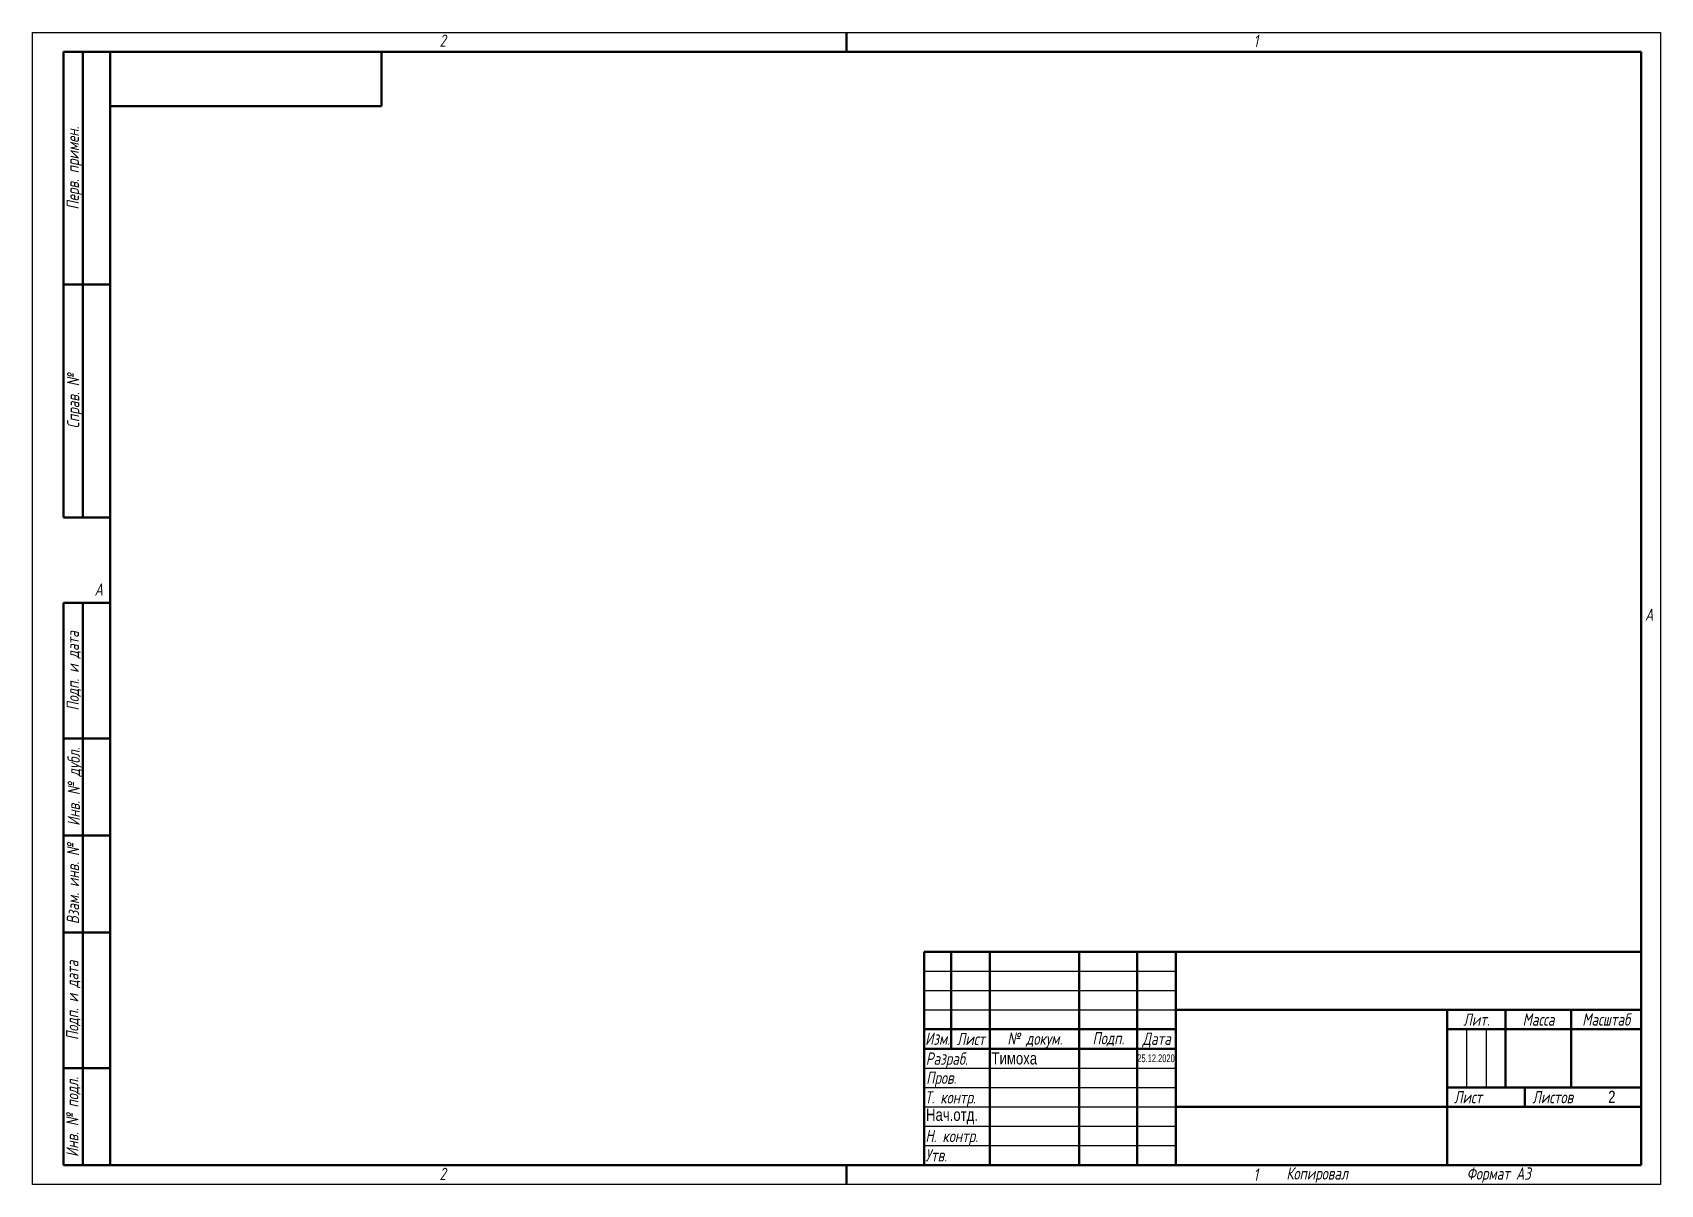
# Model space of a CAD drawing. Header units: millimetres. Extents: x 0 to 420, y 0 to 297.
import ezdxf
from ezdxf.enums import TextEntityAlignment as Align

# ---------------------------------------------------------------- set-up
doc = ezdxf.new("R2018")
doc.units = ezdxf.units.MM
for name, color, linetype, lineweight in [('Заголовок (ГОСТ)', 7, 'Continuous', 50), ('Кромка (ГОСТ)', 7, 'Continuous', 50), ('Обозначение (ГОСТ)', 7, 'Continuous', 25), ('Эскизная геометрия (ГОСТ)', 7, 'Continuous', 50)]:
    doc.layers.add(name, color=color, linetype=linetype, lineweight=lineweight)
doc.styles.add('Альтернативный текст (ГОСТ)', font='', dxfattribs={"width": 0.8})
doc.styles.add('Стиль текста110', font='GOST Common Italic.ttf', dxfattribs={"width": 0.8})
doc.styles.add('Стиль текста112', font='GOST Common Italic.ttf', dxfattribs={"width": 0.8})
doc.styles.add('Стиль текста120', font='GOST Common Italic.ttf', dxfattribs={"width": 0.9})
doc.styles.add('Стиль текста137', font='GOST Common Italic.ttf', dxfattribs={"width": 0.7})
doc.styles.add('Стиль текста139', font='GOST Common Italic.ttf', dxfattribs={"width": 0.7})
doc.styles.add('Стиль текста70', font='GOST Common Italic.ttf')
doc.styles.add('Стиль текста81', font='GOST Common Italic.ttf', dxfattribs={"width": 0.8})
doc.styles.add('Стиль текста87', font='GOST Common Italic.ttf')
doc.styles.get('Альтернативный текст (ГОСТ)').set_extended_font_data('Arial', italic=True)

# ---------------------------------------------------------------- blocks, each defined once
blk = doc.blocks.new('Рамки ГОСТ - Рамка')
at = {"layer": 'Кромка (ГОСТ)', "lineweight": 25}
for p, q in [((0, 0), (0, 297)), ((0, 297), (420, 297)), ((420, 297), (420, 0)), ((420, 0), (0, 0))]:
    blk.add_line(p, q, dxfattribs=at)
at = {"layer": 'Кромка (ГОСТ)'}
for p, q in [((210, 292), (210, 297)), ((415, 292), (20, 292)), ((20, 292), (20, 5)), ((415, 5), (415, 292)), ((20, 5), (415, 5)), ((210, 5), (210, 0))]:
    blk.add_line(p, q, dxfattribs=at)
at = {"layer": 'Кромка (ГОСТ)', "char_height": 3.17, "attachment_point": 1, "style": 'Альтернативный текст (ГОСТ)'}
for s, insert, width in [('\\fGOST Common|b0|i1;\\H3.1700;2', (105, 296.5), 5.2328), ('\\fGOST Common|b0|i1;\\H3.1700;1', (315.02, 296.44), 5.2327), ('\\fGOST Common|b0|i1;\\H3.1700;A', (16, 155), 5.1335), ('\\fGOST Common|b0|i1;\\H3.1700;A', (416, 148.5), 5.0704), ('\\fGOST Common|b0|i1;\\H3.1700;2', (104.99, 4.3), 5.2328), ('\\fGOST Common|b0|i1;\\H3.1700;Формат А3', (370, 4.39), 25.2103), ('\\fGOST Common|b0|i1;\\H3.1700;1', (315, 4.14), 6.6287)]:
    blk.add_mtext(s, dxfattribs=dict(at, insert=insert, width=width))
blk = doc.blocks.new('Основные надписи ГОСТ - Форма 1')
at = {"layer": 'Заголовок (ГОСТ)'}
for p, q in [((0, 55), (185, 55)), ((0, 0), (0, 55)), ((0, 0), (0, 55)), ((7, 55), (7, 30)), ((17, 55), (17, 0)), ((40, 55), (40, 0)), ((55, 55), (55, 0)), ((65, 55), (65, 0)), ((185, 0), (185, 55)), ((65, 40), (185, 40)), ((135, 40), (135, 0)), ((150, 40), (150, 20)), ((167, 40), (167, 20)), ((0, 35), (65, 35)), ((135, 35), (185, 35)), ((0, 30), (65, 30)), ((135, 20), (185, 20)), ((155, 20), (155, 15)), ((65, 15), (185, 15)), ((185, 0), (0, 0))]:
    blk.add_line(p, q, dxfattribs=at)
at = {"layer": 'Заголовок (ГОСТ)', "linetype": 'Continuous', "lineweight": 25}
for p, q in [((0, 50), (65, 50)), ((0, 45), (65, 45)), ((0, 40), (65, 40)), ((140, 35), (140, 20)), ((145, 35), (145, 20)), ((0, 25), (65, 25)), ((0, 20), (65, 20)), ((0, 15), (65, 15)), ((0, 10), (65, 10)), ((0, 5), (65, 5))]:
    blk.add_line(p, q, dxfattribs=at)
at = {"layer": 'Заголовок (ГОСТ)', "char_height": 3.17, "style": 'Альтернативный текст (ГОСТ)'}
for s, insert, width, attachment_point in [('\\fGOST Common|b0|i1;\\H3.1700;Лит.', (142.52, 37.49), 14.9766, 5), ('\\fGOST Common|b0|i1;\\H3.1700;Масса', (158.55, 37.51), 16.9878, 5), ('\\fGOST Common|b0|i1;\\H3.1700;Масштаб', (176.02, 37.53), 17.8316, 5), ('\\fGOST Common|b0|i1;\\H3.1700;Изм.', (3.5, 32.56), 6.9635, 5), ('\\fGOST Common|b0|i1;\\H3.1700;Лист', (12.1, 32.5), 10.0029, 5), ('\\A0;\\fGOST Common|b0|i1;\\H3.1700;№ докум.', (28.58, 32.16), 22.9069, 5), ('\\fGOST Common|b0|i1;\\H3.1700;Подп.', (47.56, 32.45), 14.879, 5), ('\\fGOST Common|b0|i1;\\H3.1700;Дата', (60.02, 32.24), 9.9614, 5), ('\\fGOST Common|b0|i1;\\H3.1700;Разраб.', (0.47, 27), 16.9971, 4), ('\\fGOST Common|b0|i1;\\H3.1700;Пров.', (0.56, 22.08), 17.0192, 4), ('\\A0;\\fGOST Common|b0|i1;\\H3.1700;Т. контр.', (0.23, 17.01), 16.9554, 4), ('\\fGOST Common|b0|i1;\\H3.1700;Лист', (140.37, 17.5), 10.5071, 5), ('\\A1;', (150.6, 17.54), 8.8313, 5), ('\\fGOST Common|b0|i1;\\H3.1700;Листов', (162.21, 17.5), 14.3668, 5), ('\\fGOST Common|b0|i1;\\H3.1700;Н. контр.', (0.36, 7.05), 16.9999, 4), ('\\fGOST Common|b0|i1;\\H3.1700;Утв.', (0.34, 2.52), 17.0083, 4), ('\\fGOST Common|b0|i1;\\H3.1700;Копировал', (93.48, -0.59), 19.7871, 1)]:
    blk.add_mtext(s, dxfattribs=dict(at, insert=insert, width=width, attachment_point=attachment_point))
at = {"layer": 'Заголовок (ГОСТ)'}
for tag, height, style, width, p in [('Изм1', 2.89, 'Стиль текста137', 0.7, (3.51, 52.52)), ('Лист1', 2.89, 'Стиль текста137', 0.7, (12.03, 52.52)), ('Докум1', 2.89, 'Стиль текста137', 0.7, (28.54, 52.48)), ('Изм2', 2.89, 'Стиль текста137', 0.7, (3.5, 47.52)), ('Лист2', 2.89, 'Стиль текста137', 0.7, (12.01, 47.5)), ('Докум2', 2.89, 'Стиль текста137', 0.7, (28.53, 47.5)), ('Изм3', 2.89, 'Стиль текста137', 0.7, (3.5, 42.5)), ('Лист3', 2.89, 'Стиль текста137', 0.7, (12.01, 42.51)), ('Докум3', 2.89, 'Стиль текста137', 0.7, (28.51, 42.48)), ('Изм4', 2.89, 'Стиль текста137', 0.7, (3.51, 37.5)), ('Лист4', 2.89, 'Стиль текста137', 0.7, (12, 37.53)), ('Докум4', 2.89, 'Стиль текста137', 0.7, (28.51, 37.52)), ('НАИМЕНОВАНИЕ', 5, 'Стиль текста110', 0.8, (100.03, 29.98)), ('Литера', 3.5, 'Стиль текста81', 0.8, (137.52, 27.25)), ('Литера2', 3.5, 'Стиль текста81', 0.8, (142.51, 27.22)), ('Литера3', 3.5, 'Стиль текста81', 0.8, (147.52, 27.21)), ('Масса', 3.5, 'Стиль текста81', 0.8, (158.47, 27.53)), ('Масштаб', 3.5, 'Стиль текста81', 0.8, (176, 27.6)), ('Тип_документа', 3.17, 'Стиль текста112', 0.8, (100.08, 17.56)), ('Листов', 3.17, 'Стиль текста112', 0.8, (177.46, 17.58)), ('Материал_Класс', 3.5, 'Стиль текста120', 0.9, (99.98, 7.54))]:
    blk.add_attdef(tag, text='', height=height, dxfattribs=dict(at, style=style, width=width)).set_placement(p, align=Align.MIDDLE_CENTER)
for tag, height, style, width, p in [('Подп1', 2.89, 'Стиль текста137', 0.7, (40.01, 52.51)), ('Дата1', 2, 'Стиль текста139', 0.7, (55.01, 52.51)), ('Подп2', 2.89, 'Стиль текста137', 0.7, (40.01, 47.5)), ('Дата2', 2, 'Стиль текста139', 0.7, (55.01, 47.49)), ('Подп3', 2.89, 'Стиль текста137', 0.7, (40.01, 42.51)), ('Дата3', 2, 'Стиль текста139', 0.7, (55.02, 42.52)), ('Подп4', 2.89, 'Стиль текста137', 0.7, (40.01, 37.51)), ('Дата4', 2, 'Стиль текста139', 0.7, (55.02, 37.51)), ('АВТОР', 3.17, 'Стиль текста112', 0.8, (17.41, 27.49)), ('Разработал_Подп.', 2.89, 'Стиль текста137', 0.7, (40.05, 27.51)), ('ДАТА_СОЗДАНИЯ', 2, 'Стиль текста139', 0.7, (55.01, 27.51)), ('ПРОВЕРИЛ', 3.17, 'Стиль текста112', 0.8, (17.41, 22.53)), ('Проверил_Подп.', 2.89, 'Стиль текста137', 0.7, (40.05, 22.52)), ('ДАТА_ПРОВЕРКИ', 2, 'Стиль текста139', 0.7, (55.02, 22.51)), ('ТЕХНОЛОГ', 3.17, 'Стиль текста112', 0.8, (17.33, 17.54)), ('Технолог_Подп.', 2.89, 'Стиль текста137', 0.7, (40.05, 17.51)), ('Технолог_Дата', 2, 'Стиль текста139', 0.7, (55.01, 17.5)), ('Должность_руководителя', 3.17, 'Стиль текста112', 0.8, (0.52, 12.51)), ('НАЧ._ОТДЕЛА', 3.17, 'Стиль текста112', 0.8, (17.46, 12.45)), ('Руководитель_Подп.', 2.89, 'Стиль текста137', 0.7, (40.01, 12.5)), ('Руководитель_Дата', 2, 'Стиль текста139', 0.7, (55.01, 12.51)), ('НОРМОКОНТРОЛЬ', 3.17, 'Стиль текста112', 0.8, (17.37, 7.48)), ('Нормоконтроль_Подп.', 2.89, 'Стиль текста137', 0.7, (40.05, 7.52)), ('ДАТА_НОРМОКОНТРОЛЯ', 2, 'Стиль текста139', 0.7, (55.02, 7.51)), ('УТВЕРДИЛ', 3.17, 'Стиль текста112', 0.8, (17.4, 2.51)), ('Утвердил_Подп.', 2.89, 'Стиль текста137', 0.7, (40.05, 2.51)), ('ДАТА_УТВЕРЖДЕНИЯ', 2, 'Стиль текста139', 0.7, (55.01, 2.5))]:
    blk.add_attdef(tag, text='', height=height, dxfattribs=dict(at, style=style, width=width)).set_placement(p, align=Align.MIDDLE_LEFT)
for tag, height, style, p in [('ОБОЗНАЧЕНИЕ', 5, 'Стиль текста87', (125.33, 47.56)), ('ОРГАНИЗАЦИЯ', 3.5, 'Стиль текста70', (160.02, 7.6))]:
    blk.add_attdef(tag, text='', height=height, dxfattribs=dict(at, style=style)).set_placement(p, align=Align.MIDDLE_CENTER)
at = {"layer": 'Заголовок (ГОСТ)', "style": 'Стиль текста120', "width": 0.9}
for tag, p in [('Материал_Наим.', (133.71, 9.75)), ('Материал_ГОСТ', (134.04, 4.06))]:
    blk.add_attdef(tag, text='', height=3.5, dxfattribs=at).set_placement(p, align=Align.MIDDLE_RIGHT)
blk = doc.blocks.new('ГОСТ - Доп. графы 1')
at = {"layer": 'Эскизная геометрия (ГОСТ)'}
for p, q in [((-12, 0), (-12, 145)), ((-12, 145), (0, 145)), ((-7, 145), (-7, 0)), ((-12, 110), (-7, 110)), ((-7, 110), (0, 110)), ((-12, 85), (-7, 85)), ((-7, 85), (0, 85)), ((-12, 60), (-7, 60)), ((-7, 60), (0, 60)), ((-12, 25), (-7, 25)), ((-7, 25), (0, 25)), ((0, 0), (-12, 0))]:
    blk.add_line(p, q, dxfattribs=at)
at = {"layer": 'Обозначение (ГОСТ)', "char_height": 3.17, "attachment_point": 5, "rotation": 90, "style": 'Альтернативный текст (ГОСТ)'}
for s, insert, width in [('\\fGOST Common|b0|i1;\\H3.1700;Подп. и дата', (-9.37, 127.41), 34.7679), ('\\fGOST Common|b0|i1;\\H3.1700;Инв. № дубл.', (-8.95, 97.55), 24.8438), ('\\fGOST Common|b0|i1;\\H3.1700;Взам. инв. №', (-9.58, 72.53), 24.8669), ('\\fGOST Common|b0|i1;\\H3.1700;Подп. и дата', (-9.5, 42.47), 35.1486), ('\\fGOST Common|b0|i1;\\H3.1700;Инв. № подл.', (-9.5, 12.41), 24.9618)]:
    blk.add_mtext(s, dxfattribs=dict(at, insert=insert, width=width))
at = {"layer": 'Обозначение (ГОСТ)', "style": 'Стиль текста112', "width": 0.8}
for tag, p in [('Подп._и_дата_2', (-3.53, 127.51)), ('Инв._номер_дубликата', (-3.41, 97.47)), ('Взамен_инв._номера', (-3.46, 72.53)), ('Подп._и_дата_1', (-3.42, 42.35)), ('ИНВЕНТАРНЫЙ_НОМЕР', (-3.33, 12.68))]:
    blk.add_attdef(tag, text='', height=3.17, rotation=90, dxfattribs=at).set_placement(p, align=Align.MIDDLE_CENTER)
blk = doc.blocks.new('ГОСТ - Доп. графы 2')
at = {"layer": 'Эскизная геометрия (ГОСТ)'}
for p, q in [((-12, 0), (-12, 120)), ((-12, 120), (0, 120)), ((-7, 0), (-7, 120)), ((-12, 60), (0, 60)), ((0, 0), (-12, 0))]:
    blk.add_line(p, q, dxfattribs=at)
at = {"layer": 'Обозначение (ГОСТ)', "char_height": 3.17, "attachment_point": 5, "rotation": 90, "style": 'Альтернативный текст (ГОСТ)'}
for s, insert, width in [('\\fGOST Common|b0|i1;\\H3.1700;Перв. примен.', (-9.19, 90.05), 60.0143), ('\\fGOST Common|b0|i1;\\H3.1700;Справ. №', (-9.1, 30), 59.9357)]:
    blk.add_mtext(s, dxfattribs=dict(at, insert=insert, width=width))
at = {"layer": 'Обозначение (ГОСТ)', "style": 'Стиль текста112', "width": 0.8}
for tag, p in [('Первичная_применяемость', (-3.65, 90.03)), ('Справочный_номер', (-3.55, 30.02))]:
    blk.add_attdef(tag, text='', height=3.17, rotation=90, dxfattribs=at).set_placement(p, align=Align.MIDDLE_CENTER)
blk = doc.blocks.new('ГОСТ - Доп. графы 3')
at = {"layer": 'Эскизная геометрия (ГОСТ)'}
for p, q in [((0, 0), (70, 0)), ((70, 0), (70, -14)), ((70, -14), (0, -14))]:
    blk.add_line(p, q, dxfattribs=at)
at = {"layer": 'Обозначение (ГОСТ)', "style": 'Стиль текста110', "width": 0.8}
blk.add_attdef('ОБОЗНАЧЕНИЕ', text='', height=5, rotation=180, dxfattribs=at).set_placement((34.94, -6.97), align=Align.MIDDLE_CENTER)

msp = doc.modelspace()

# ---------------------------------------------------------------- block references
msp.add_blockref('Рамки ГОСТ - Рамка', (0, 0))
ref = msp.add_blockref('ГОСТ - Доп. графы 2', (20, 172))
lines = msp.add_mtext('\\W0.8000;', dxfattribs={"layer": 'Обозначение (ГОСТ)', "insert": (16.45, 202.02), "char_height": 3.17, "width": 59.8063, "attachment_point": 5, "rotation": 90, "style": 'Стиль текста112'})
ref.add_attrib('Справочный_номер', '', (16.45, 202.02)).embed_mtext(lines)
lines = msp.add_mtext('\\W0.8000;', dxfattribs={"layer": 'Обозначение (ГОСТ)', "insert": (16.35, 262.03), "char_height": 3.17, "width": 59.8045, "attachment_point": 5, "rotation": 90, "style": 'Стиль текста112'})
ref.add_attrib('Первичная_применяемость', '', (16.35, 262.03)).embed_mtext(lines)
ref = msp.add_blockref('ГОСТ - Доп. графы 3', (20, 292))
lines = msp.add_mtext('\\W0.8000;', dxfattribs={"layer": 'Обозначение (ГОСТ)', "insert": (54.94, 285.03), "char_height": 5, "width": 70.1248, "attachment_point": 5, "rotation": 180, "style": 'Стиль текста110'})
ref.add_attrib('ОБОЗНАЧЕНИЕ', '', (54.94, 285.03)).embed_mtext(lines)
ref = msp.add_blockref('ГОСТ - Доп. графы 1', (20, 5))
lines = msp.add_mtext('\\W0.8000;', dxfattribs={"layer": 'Обозначение (ГОСТ)', "insert": (16.67, 17.68), "char_height": 3.17, "width": 24.8909, "attachment_point": 5, "rotation": 90, "style": 'Стиль текста112'})
ref.add_attrib('ИНВЕНТАРНЫЙ_НОМЕР', '', (16.67, 17.68)).embed_mtext(lines)
lines = msp.add_mtext('\\W0.8000;', dxfattribs={"layer": 'Обозначение (ГОСТ)', "insert": (16.58, 47.35), "char_height": 3.17, "width": 35.1045, "attachment_point": 5, "rotation": 90, "style": 'Стиль текста112'})
ref.add_attrib('Подп._и_дата_1', '', (16.58, 47.35)).embed_mtext(lines)
lines = msp.add_mtext('\\W0.8000;', dxfattribs={"layer": 'Обозначение (ГОСТ)', "insert": (16.54, 77.53), "char_height": 3.17, "width": 24.8003, "attachment_point": 5, "rotation": 90, "style": 'Стиль текста112'})
ref.add_attrib('Взамен_инв._номера', '', (16.54, 77.53)).embed_mtext(lines)
lines = msp.add_mtext('\\W0.8000;', dxfattribs={"layer": 'Обозначение (ГОСТ)', "insert": (16.59, 102.47), "char_height": 3.17, "width": 24.8543, "attachment_point": 5, "rotation": 90, "style": 'Стиль текста112'})
ref.add_attrib('Инв._номер_дубликата', '', (16.59, 102.47)).embed_mtext(lines)
lines = msp.add_mtext('\\W0.8000;', dxfattribs={"layer": 'Обозначение (ГОСТ)', "insert": (16.47, 132.51), "char_height": 3.17, "width": 35.1045, "attachment_point": 5, "rotation": 90, "style": 'Стиль текста112'})
ref.add_attrib('Подп._и_дата_2', '', (16.47, 132.51)).embed_mtext(lines)
ref = msp.add_blockref('Основные надписи ГОСТ - Форма 1', (230, 5))
lines = msp.add_mtext('\\W0.8000;Нач.отд.', dxfattribs={"layer": 'Заголовок (ГОСТ)', "insert": (230.52, 17.51), "char_height": 3.17, "width": 16.476, "attachment_point": 4, "style": 'Стиль текста112'})
ref.add_attrib('Должность_руководителя', '', (230.52, 17.51)).embed_mtext(lines)
lines = msp.add_mtext('\\W0.8000;Тимоха', dxfattribs={"layer": 'Заголовок (ГОСТ)', "insert": (247.41, 32.49), "char_height": 3.17, "width": 22.5926, "attachment_point": 4, "style": 'Стиль текста112'})
ref.add_attrib('АВТОР', '', (247.41, 32.49)).embed_mtext(lines)
lines = msp.add_mtext('\\W0.8000;', dxfattribs={"layer": 'Заголовок (ГОСТ)', "insert": (247.41, 27.53), "char_height": 3.17, "width": 22.5517, "attachment_point": 4, "style": 'Стиль текста112'})
ref.add_attrib('ПРОВЕРИЛ', '', (247.41, 27.53)).embed_mtext(lines)
lines = msp.add_mtext('\\W0.8000;', dxfattribs={"layer": 'Заголовок (ГОСТ)', "insert": (247.33, 22.54), "char_height": 3.17, "width": 22.671, "attachment_point": 4, "style": 'Стиль текста112'})
ref.add_attrib('ТЕХНОЛОГ', '', (247.33, 22.54)).embed_mtext(lines)
lines = msp.add_mtext('\\W0.8000;', dxfattribs={"layer": 'Заголовок (ГОСТ)', "insert": (247.46, 17.45), "char_height": 3.17, "width": 22.555, "attachment_point": 4, "style": 'Стиль текста112'})
ref.add_attrib('НАЧ._ОТДЕЛА', '', (247.46, 17.45)).embed_mtext(lines)
lines = msp.add_mtext('\\W0.8000;', dxfattribs={"layer": 'Заголовок (ГОСТ)', "insert": (247.37, 12.48), "char_height": 3.17, "width": 22.669, "attachment_point": 4, "style": 'Стиль текста112'})
ref.add_attrib('НОРМОКОНТРОЛЬ', '', (247.37, 12.48)).embed_mtext(lines)
lines = msp.add_mtext('\\W0.8000;', dxfattribs={"layer": 'Заголовок (ГОСТ)', "insert": (247.4, 7.51), "char_height": 3.17, "width": 22.613, "attachment_point": 4, "style": 'Стиль текста112'})
ref.add_attrib('УТВЕРДИЛ', '', (247.4, 7.51)).embed_mtext(lines)
lines = msp.add_mtext('\\W0.8000;', dxfattribs={"layer": 'Заголовок (ГОСТ)', "insert": (330.03, 34.98), "char_height": 5, "width": 69.6093, "attachment_point": 5, "style": 'Стиль текста110'})
ref.add_attrib('НАИМЕНОВАНИЕ', '', (330.03, 34.98)).embed_mtext(lines)
lines = msp.add_mtext('\\W0.8000;', dxfattribs={"layer": 'Заголовок (ГОСТ)', "insert": (330.08, 22.56), "char_height": 3.17, "width": 69.7033, "attachment_point": 5, "style": 'Стиль текста112'})
ref.add_attrib('Тип_документа', '', (330.08, 22.56)).embed_mtext(lines)
lines = msp.add_mtext('\\W0.9000;', dxfattribs={"layer": 'Заголовок (ГОСТ)', "insert": (329.98, 12.54), "char_height": 3.5, "width": 67.2576, "attachment_point": 5, "style": 'Стиль текста120'})
ref.add_attrib('Материал_Класс', '', (329.98, 12.54)).embed_mtext(lines)
lines = msp.add_mtext('\\W0.9000;', dxfattribs={"layer": 'Заголовок (ГОСТ)', "insert": (363.71, 14.75), "char_height": 3.5, "width": 66.9754, "attachment_point": 6, "style": 'Стиль текста120'})
ref.add_attrib('Материал_Наим.', '', (363.71, 14.75)).embed_mtext(lines)
lines = msp.add_mtext('\\W0.9000;', dxfattribs={"layer": 'Заголовок (ГОСТ)', "insert": (364.04, 9.06), "char_height": 3.5, "width": 66.7532, "attachment_point": 6, "style": 'Стиль текста120'})
ref.add_attrib('Материал_ГОСТ', '', (364.04, 9.06)).embed_mtext(lines)
lines = msp.add_mtext('\\W0.8000;', dxfattribs={"layer": 'Заголовок (ГОСТ)', "insert": (367.52, 32.25), "char_height": 3.5, "width": 5.0288, "attachment_point": 5, "style": 'Стиль текста81'})
ref.add_attrib('Литера', '', (367.52, 32.25)).embed_mtext(lines)
lines = msp.add_mtext('\\W0.8000;', dxfattribs={"layer": 'Заголовок (ГОСТ)', "insert": (372.51, 32.22), "char_height": 3.5, "width": 5.0288, "attachment_point": 5, "style": 'Стиль текста81'})
ref.add_attrib('Литера2', '', (372.51, 32.22)).embed_mtext(lines)
lines = msp.add_mtext('\\W0.8000;', dxfattribs={"layer": 'Заголовок (ГОСТ)', "insert": (377.52, 32.21), "char_height": 3.5, "width": 5.017, "attachment_point": 5, "style": 'Стиль текста81'})
ref.add_attrib('Литера3', '', (377.52, 32.21)).embed_mtext(lines)
lines = msp.add_mtext('\\W0.8000;', dxfattribs={"layer": 'Заголовок (ГОСТ)', "insert": (388.47, 32.53), "char_height": 3.5, "width": 17.0435, "attachment_point": 5, "style": 'Стиль текста81'})
ref.add_attrib('Масса', '', (388.47, 32.53)).embed_mtext(lines)
lines = msp.add_mtext('\\W0.8000;', dxfattribs={"layer": 'Заголовок (ГОСТ)', "insert": (406, 32.6), "char_height": 3.5, "width": 17.9476, "attachment_point": 5, "style": 'Стиль текста81'})
ref.add_attrib('Масштаб', '', (406, 32.6)).embed_mtext(lines)
lines = msp.add_mtext('\\W0.8000;2', dxfattribs={"layer": 'Заголовок (ГОСТ)', "insert": (407.46, 22.58), "char_height": 3.17, "width": 14.9653, "attachment_point": 5, "style": 'Стиль текста112'})
ref.add_attrib('Листов', '', (407.46, 22.58)).embed_mtext(lines)
lines = msp.add_mtext('\\W0.7000;', dxfattribs={"layer": 'Заголовок (ГОСТ)', "insert": (285.01, 57.51), "char_height": 2, "width": 9.9845, "attachment_point": 4, "style": 'Стиль текста139'})
ref.add_attrib('Дата1', '', (285.01, 57.51)).embed_mtext(lines)
lines = msp.add_mtext('\\W0.7000;', dxfattribs={"layer": 'Заголовок (ГОСТ)', "insert": (285.01, 52.49), "char_height": 2, "width": 9.9845, "attachment_point": 4, "style": 'Стиль текста139'})
ref.add_attrib('Дата2', '', (285.01, 52.49)).embed_mtext(lines)
lines = msp.add_mtext('\\W0.7000;', dxfattribs={"layer": 'Заголовок (ГОСТ)', "insert": (285.02, 47.52), "char_height": 2, "width": 9.9712, "attachment_point": 4, "style": 'Стиль текста139'})
ref.add_attrib('Дата3', '', (285.02, 47.52)).embed_mtext(lines)
lines = msp.add_mtext('\\W0.7000;', dxfattribs={"layer": 'Заголовок (ГОСТ)', "insert": (285.02, 42.51), "char_height": 2, "width": 9.9886, "attachment_point": 4, "style": 'Стиль текста139'})
ref.add_attrib('Дата4', '', (285.02, 42.51)).embed_mtext(lines)
lines = msp.add_mtext('\\W0.7000;25.12.2020', dxfattribs={"layer": 'Заголовок (ГОСТ)', "insert": (285.01, 32.51), "char_height": 2, "width": 9.9804, "attachment_point": 4, "style": 'Стиль текста139'})
ref.add_attrib('ДАТА_СОЗДАНИЯ', '', (285.01, 32.51)).embed_mtext(lines)
lines = msp.add_mtext('\\W0.7000;', dxfattribs={"layer": 'Заголовок (ГОСТ)', "insert": (285.02, 27.51), "char_height": 2, "width": 9.9577, "attachment_point": 4, "style": 'Стиль текста139'})
ref.add_attrib('ДАТА_ПРОВЕРКИ', '', (285.02, 27.51)).embed_mtext(lines)
lines = msp.add_mtext('\\W0.7000;', dxfattribs={"layer": 'Заголовок (ГОСТ)', "insert": (285.01, 22.5), "char_height": 2, "width": 9.9863, "attachment_point": 4, "style": 'Стиль текста139'})
ref.add_attrib('Технолог_Дата', '', (285.01, 22.5)).embed_mtext(lines)
lines = msp.add_mtext('\\W0.7000;', dxfattribs={"layer": 'Заголовок (ГОСТ)', "insert": (285.01, 17.51), "char_height": 2, "width": 9.9902, "attachment_point": 4, "style": 'Стиль текста139'})
ref.add_attrib('Руководитель_Дата', '', (285.01, 17.51)).embed_mtext(lines)
lines = msp.add_mtext('\\W0.7000;', dxfattribs={"layer": 'Заголовок (ГОСТ)', "insert": (285.02, 12.51), "char_height": 2, "width": 9.9825, "attachment_point": 4, "style": 'Стиль текста139'})
ref.add_attrib('ДАТА_НОРМОКОНТРОЛЯ', '', (285.02, 12.51)).embed_mtext(lines)
lines = msp.add_mtext('\\W0.7000;', dxfattribs={"layer": 'Заголовок (ГОСТ)', "insert": (285.01, 7.5), "char_height": 2, "width": 9.9968, "attachment_point": 4, "style": 'Стиль текста139'})
ref.add_attrib('ДАТА_УТВЕРЖДЕНИЯ', '', (285.01, 7.5)).embed_mtext(lines)
lines = msp.add_mtext('\\W0.7000;', dxfattribs={"layer": 'Заголовок (ГОСТ)', "insert": (270.01, 57.51), "char_height": 2.891, "width": 14.92, "attachment_point": 4, "style": 'Стиль текста137'})
ref.add_attrib('Подп1', '', (270.01, 57.51)).embed_mtext(lines)
lines = msp.add_mtext('\\W0.7000;', dxfattribs={"layer": 'Заголовок (ГОСТ)', "insert": (270.01, 52.5), "char_height": 2.891, "width": 14.9856, "attachment_point": 4, "style": 'Стиль текста137'})
ref.add_attrib('Подп2', '', (270.01, 52.5)).embed_mtext(lines)
lines = msp.add_mtext('\\W0.7000;', dxfattribs={"layer": 'Заголовок (ГОСТ)', "insert": (270.01, 47.51), "char_height": 2.891, "width": 14.9856, "attachment_point": 4, "style": 'Стиль текста137'})
ref.add_attrib('Подп3', '', (270.01, 47.51)).embed_mtext(lines)
lines = msp.add_mtext('\\W0.7000;', dxfattribs={"layer": 'Заголовок (ГОСТ)', "insert": (270.01, 42.51), "char_height": 2.891, "width": 14.9659, "attachment_point": 4, "style": 'Стиль текста137'})
ref.add_attrib('Подп4', '', (270.01, 42.51)).embed_mtext(lines)
lines = msp.add_mtext('\\W0.7000;', dxfattribs={"layer": 'Заголовок (ГОСТ)', "insert": (270.05, 32.51), "char_height": 2.891, "width": 14.9596, "attachment_point": 4, "style": 'Стиль текста137'})
ref.add_attrib('Разработал_Подп.', '', (270.05, 32.51)).embed_mtext(lines)
lines = msp.add_mtext('\\W0.7000;', dxfattribs={"layer": 'Заголовок (ГОСТ)', "insert": (270.05, 27.52), "char_height": 2.891, "width": 14.9397, "attachment_point": 4, "style": 'Стиль текста137'})
ref.add_attrib('Проверил_Подп.', '', (270.05, 27.52)).embed_mtext(lines)
lines = msp.add_mtext('\\W0.7000;', dxfattribs={"layer": 'Заголовок (ГОСТ)', "insert": (270.05, 22.51), "char_height": 2.891, "width": 14.9397, "attachment_point": 4, "style": 'Стиль текста137'})
ref.add_attrib('Технолог_Подп.', '', (270.05, 22.51)).embed_mtext(lines)
lines = msp.add_mtext('\\W0.7000;', dxfattribs={"layer": 'Заголовок (ГОСТ)', "insert": (270.01, 17.5), "char_height": 2.891, "width": 14.9795, "attachment_point": 4, "style": 'Стиль текста137'})
ref.add_attrib('Руководитель_Подп.', '', (270.01, 17.5)).embed_mtext(lines)
lines = msp.add_mtext('\\W0.7000;', dxfattribs={"layer": 'Заголовок (ГОСТ)', "insert": (270.05, 12.52), "char_height": 2.891, "width": 14.9397, "attachment_point": 4, "style": 'Стиль текста137'})
ref.add_attrib('Нормоконтроль_Подп.', '', (270.05, 12.52)).embed_mtext(lines)
lines = msp.add_mtext('\\W0.7000;', dxfattribs={"layer": 'Заголовок (ГОСТ)', "insert": (270.05, 7.51), "char_height": 2.891, "width": 14.9596, "attachment_point": 4, "style": 'Стиль текста137'})
ref.add_attrib('Утвердил_Подп.', '', (270.05, 7.51)).embed_mtext(lines)
lines = msp.add_mtext('\\W0.7000;', dxfattribs={"layer": 'Заголовок (ГОСТ)', "insert": (258.54, 57.48), "char_height": 2.891, "width": 22.947, "attachment_point": 5, "style": 'Стиль текста137'})
ref.add_attrib('Докум1', '', (258.54, 57.48)).embed_mtext(lines)
lines = msp.add_mtext('\\W0.7000;', dxfattribs={"layer": 'Заголовок (ГОСТ)', "insert": (258.53, 52.5), "char_height": 2.891, "width": 22.9782, "attachment_point": 5, "style": 'Стиль текста137'})
ref.add_attrib('Докум2', '', (258.53, 52.5)).embed_mtext(lines)
lines = msp.add_mtext('\\W0.7000;', dxfattribs={"layer": 'Заголовок (ГОСТ)', "insert": (258.51, 47.48), "char_height": 2.891, "width": 22.947, "attachment_point": 5, "style": 'Стиль текста137'})
ref.add_attrib('Докум3', '', (258.51, 47.48)).embed_mtext(lines)
lines = msp.add_mtext('\\W0.7000;', dxfattribs={"layer": 'Заголовок (ГОСТ)', "insert": (258.51, 42.52), "char_height": 2.891, "width": 22.9741, "attachment_point": 5, "style": 'Стиль текста137'})
ref.add_attrib('Докум4', '', (258.51, 42.52)).embed_mtext(lines)
lines = msp.add_mtext('\\W0.7000;', dxfattribs={"layer": 'Заголовок (ГОСТ)', "insert": (242.03, 57.52), "char_height": 2.891, "width": 9.9931, "attachment_point": 5, "style": 'Стиль текста137'})
ref.add_attrib('Лист1', '', (242.03, 57.52)).embed_mtext(lines)
lines = msp.add_mtext('\\W0.7000;', dxfattribs={"layer": 'Заголовок (ГОСТ)', "insert": (242.01, 52.5), "char_height": 2.891, "width": 9.9781, "attachment_point": 5, "style": 'Стиль текста137'})
ref.add_attrib('Лист2', '', (242.01, 52.5)).embed_mtext(lines)
lines = msp.add_mtext('\\W0.7000;', dxfattribs={"layer": 'Заголовок (ГОСТ)', "insert": (242.01, 47.51), "char_height": 2.891, "width": 9.9781, "attachment_point": 5, "style": 'Стиль текста137'})
ref.add_attrib('Лист3', '', (242.01, 47.51)).embed_mtext(lines)
lines = msp.add_mtext('\\W0.7000;', dxfattribs={"layer": 'Заголовок (ГОСТ)', "insert": (242, 42.53), "char_height": 2.891, "width": 9.9936, "attachment_point": 5, "style": 'Стиль текста137'})
ref.add_attrib('Лист4', '', (242, 42.53)).embed_mtext(lines)
lines = msp.add_mtext('\\W0.7000;', dxfattribs={"layer": 'Заголовок (ГОСТ)', "insert": (233.51, 57.52), "char_height": 2.891, "width": 7.004, "attachment_point": 5, "style": 'Стиль текста137'})
ref.add_attrib('Изм1', '', (233.51, 57.52)).embed_mtext(lines)
lines = msp.add_mtext('\\W0.7000;', dxfattribs={"layer": 'Заголовок (ГОСТ)', "insert": (233.5, 52.52), "char_height": 2.891, "width": 6.9877, "attachment_point": 5, "style": 'Стиль текста137'})
ref.add_attrib('Изм2', '', (233.5, 52.52)).embed_mtext(lines)
lines = msp.add_mtext('\\W0.7000;', dxfattribs={"layer": 'Заголовок (ГОСТ)', "insert": (233.5, 47.5), "char_height": 2.891, "width": 7.0203, "attachment_point": 5, "style": 'Стиль текста137'})
ref.add_attrib('Изм3', '', (233.5, 47.5)).embed_mtext(lines)
lines = msp.add_mtext('\\W0.7000;', dxfattribs={"layer": 'Заголовок (ГОСТ)', "insert": (233.51, 42.5), "char_height": 2.891, "width": 7.004, "attachment_point": 5, "style": 'Стиль текста137'})
ref.add_attrib('Изм4', '', (233.51, 42.5)).embed_mtext(lines)

doc.saveas('drawing.dxf')
